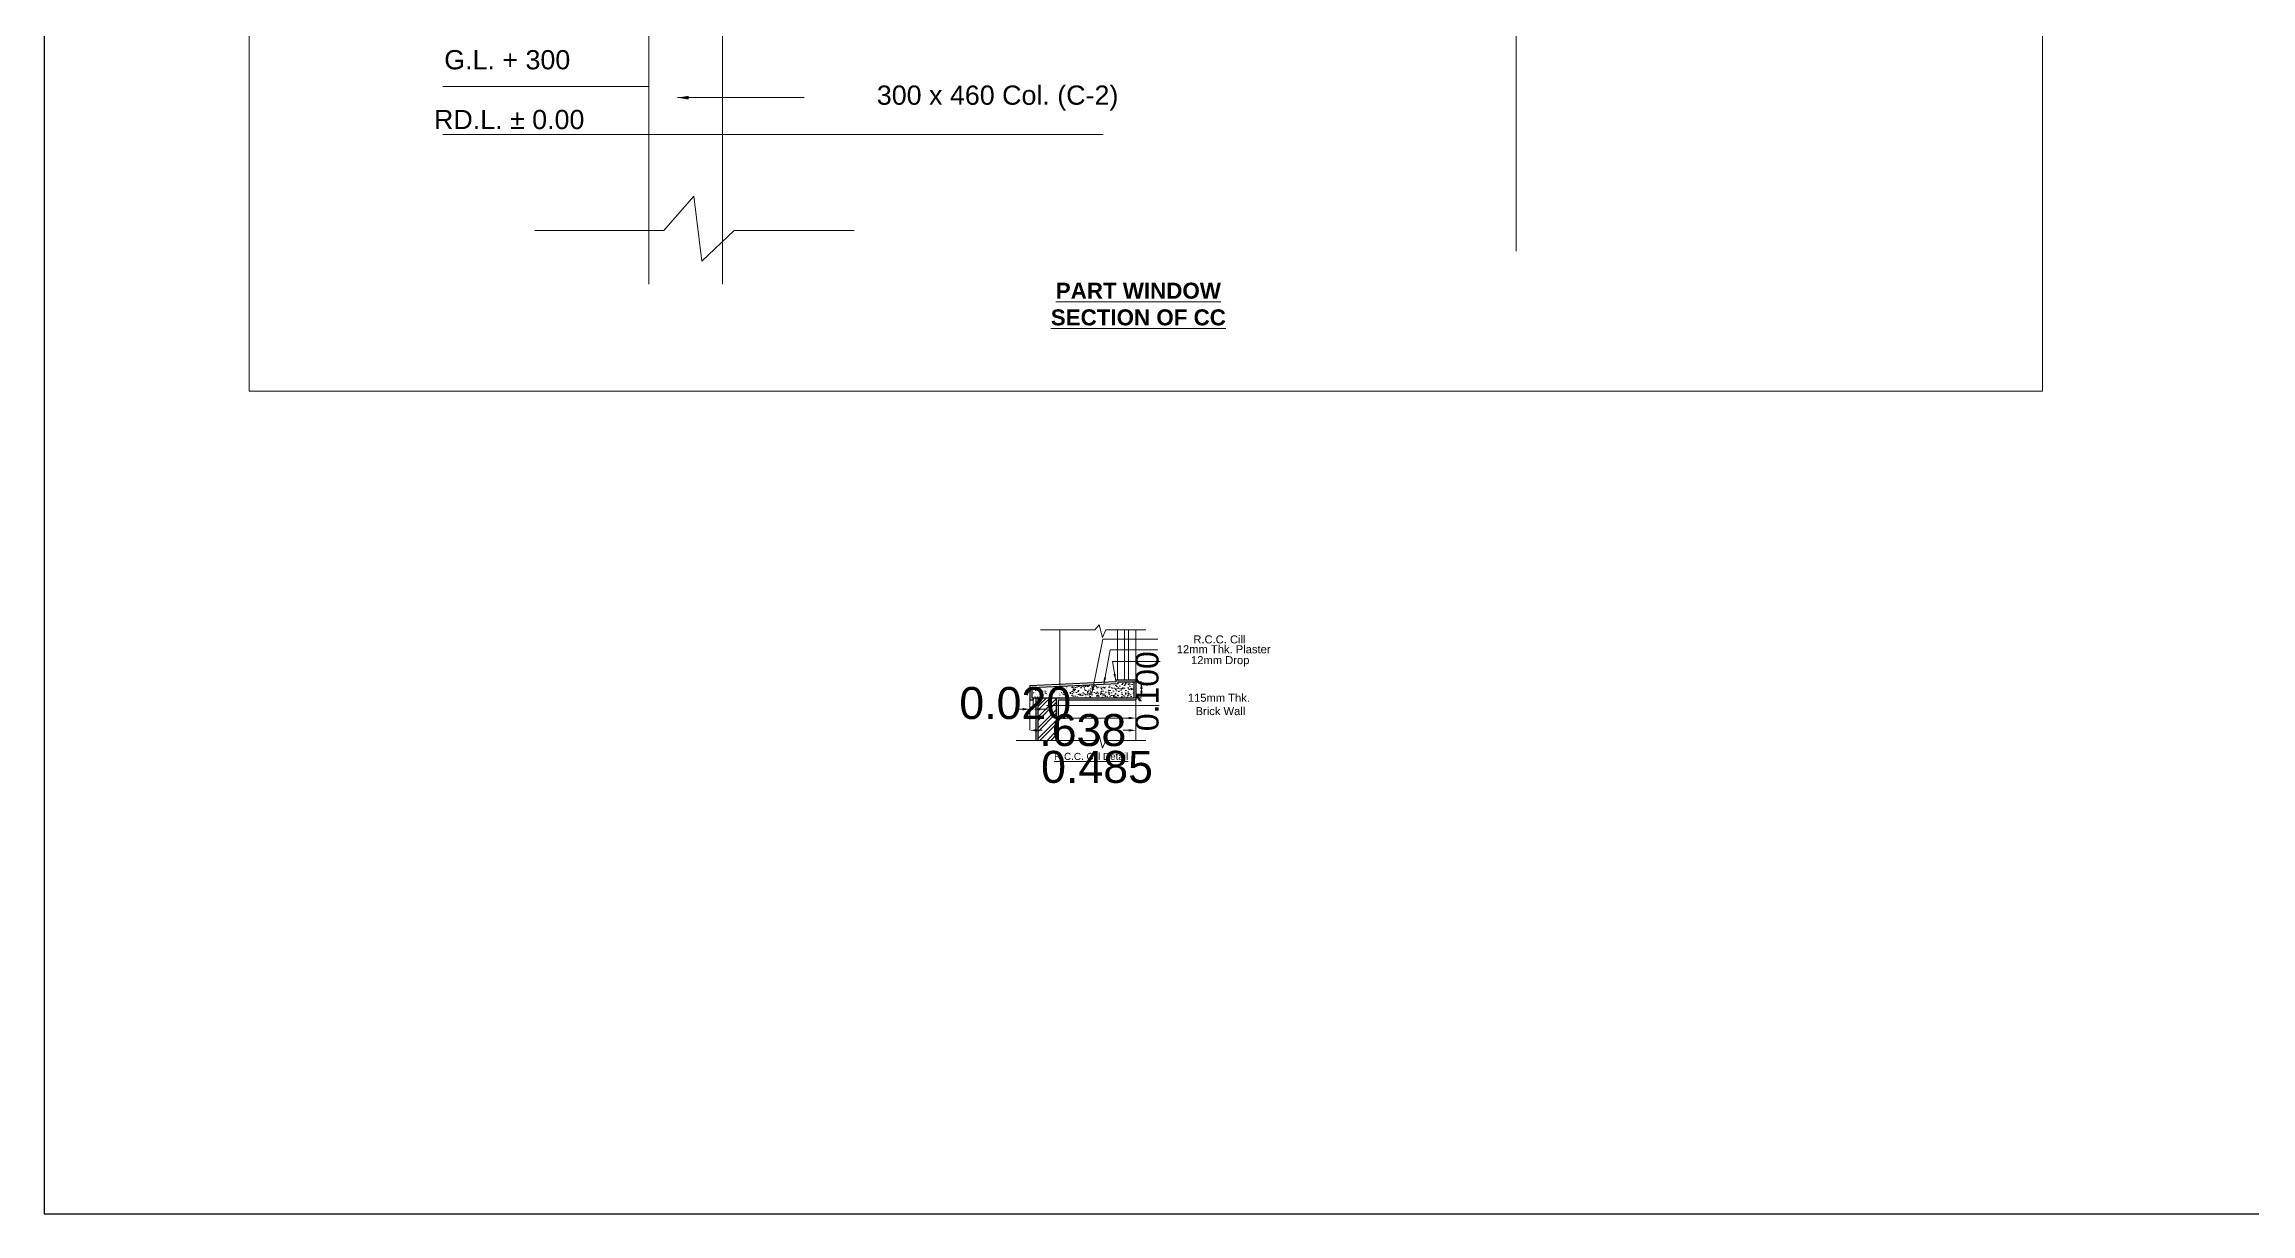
# Model space of a CAD drawing. Header units: millimetres. Extents: x 1898 to 3725, y 783 to 1532.
# Drawn here: x 3052.11 to 3065.9, y 1047.98 to 1055.29 of the extents above; entities that cross this region are included whole.
import ezdxf

# ---------------------------------------------------------------- set-up
doc = ezdxf.new("R2010")
doc.units = ezdxf.units.MM
doc.layers.get('0').update_dxf_attribs({"lineweight": 20})
doc.layers.get('Defpoints').update_dxf_attribs({"lineweight": 15})
for name, color, linetype, lineweight in [('DIM', 6, 'Continuous', 18), ('E6', 254, 'Continuous', 15), ('Hatch', 43, 'Continuous', 13), ('TEXT', 7, 'Continuous', 15), ('Wall', 7, 'Continuous', 30), ('Window', 150, 'Continuous', 15), ('Window-Wall', 7, 'Continuous', 18)]:
    doc.layers.add(name, color=color, linetype=linetype, lineweight=lineweight)
doc.styles.add('DIM', font='arial.ttf', dxfattribs={"height": 0.5})
doc.styles.add('dim-stylus bt', font='arial.ttf')
doc.styles.get("Standard").update_dxf_attribs({"font": 'arial.ttf', "height": 0.2})
doc.styles.add('Tabrej', font='arial.ttf')
doc.dimstyles.new('Copy of 1  100 SMALL', dxfattribs={"dimscale": 100, "dimtxt": 4.5, "dimasz": 3, "dimexe": 1.5, "dimexo": 0, "dimgap": 1, "dimtad": 1, "dimdec": 0, "dimzin": 0, "dimdsep": 46, "dimtxsty": 'dim-stylus bt', "dimblk": 'ARCHTICK', "dimcen": 0, "dimdle": 1.5, "dimclrd": 256, "dimclre": 256, "dimclrt": 7, "dimadec": 0, "dimazin": 0, "dimtfac": 0.7, "dimtdec": 0, "dimtofl": 0, "dimtmove": 2, "dimatfit": 3, "dimfxl": 0, "dimtolj": 1, "dimtzin": 0, "dimlwd": 15, "dimlwe": 15, "dimarcsym": 0})
doc.dimstyles.new('Current Dim style', dxfattribs={"dimscale": 0.3, "dimtxt": 0.2, "dimasz": 2, "dimexe": 0.18, "dimexo": 1, "dimgap": 0.09, "dimtad": 0, "dimzin": 0, "dimdsep": 46, "dimtxsty": 'Standard', "dimcen": 0.09, "dimclrd": 256, "dimclre": 256, "dimclrt": 7, "dimadec": 0, "dimazin": 0, "dimtfac": 1, "dimtofl": 0, "dimtmove": 2, "dimatfit": 3, "dimfxl": 0, "dimtolj": 1, "dimtzin": 0, "dimlwd": -1, "dimlwe": -1, "dimarcsym": 0})
doc.dimstyles.new('Tabrej', dxfattribs={"dimtxt": 4, "dimasz": 0.45, "dimexe": 0.18, "dimexo": 0.0625, "dimgap": 0.09, "dimtad": 0, "dimdec": 3, "dimzin": 0, "dimdsep": 46, "dimtxsty": 'Tabrej', "dimcen": 0, "dimclrd": 256, "dimclre": 256, "dimclrt": 7, "dimaunit": 1, "dimadec": 3, "dimazin": 0, "dimtfac": 1, "dimtdec": 3, "dimtofl": 0, "dimtmove": 0, "dimatfit": 3, "dimfxl": 0, "dimtolj": 1, "dimtzin": 0, "dimlwd": -1, "dimlwe": -1, "dimarcsym": 0})

# ---------------------------------------------------------------- blocks, each defined once
blk = doc.blocks.new('*D600')
at = {"layer": 'Defpoints', "color": 0, "lineweight": 15, "ltscale": 0.1, "transparency": 16777216}
for p in [(3058.451, 1051.153), (3058.936, 1051.191), (3058.936, 1051.077)]:
    blk.add_point(p, dxfattribs=at)
at = {"layer": 'DIM', "ltscale": 0.1, "transparency": 16777216}
for p, q in [((3058.451, 1051.153), (3058.451, 1051.077)), ((3058.936, 1051.191), (3058.936, 1051.077)), ((3058.496, 1051.077), (3058.891, 1051.077))]:
    blk.add_line(p, q, dxfattribs=at)
at = {"layer": 'DIM', "lineweight": 15, "ltscale": 0.1, "transparency": 16777216}
for points in [[(3058.496, 1051.085), (3058.496, 1051.07), (3058.451, 1051.077)], [(3058.891, 1051.085), (3058.891, 1051.07), (3058.936, 1051.077)]]:
    blk.add_solid(points, dxfattribs=at)
at = {"layer": 'DIM', "color": 7, "ltscale": 0.1, "transparency": 16777216, "insert": (3058.693, 1050.771), "char_height": 0.2, "attachment_point": 5}
blk.add_mtext('\\A1;0.485', dxfattribs=at)
blk = doc.blocks.new('*D601')
at = {"layer": 'Defpoints', "color": 0, "lineweight": 15, "ltscale": 0.1, "transparency": 16777216}
for p in [(3058.273, 1051.191), (3058.293, 1051.191), (3058.293, 1051.133)]:
    blk.add_point(p, dxfattribs=at)
at = {"layer": 'DIM', "ltscale": 0.1, "transparency": 16777216}
for p, q in [((3058.228, 1051.133), (3058.183, 1051.133)), ((3058.273, 1051.191), (3058.273, 1051.133)), ((3058.293, 1051.191), (3058.293, 1051.133)), ((3058.338, 1051.133), (3058.383, 1051.133))]:
    blk.add_line(p, q, dxfattribs=at)
at = {"layer": 'DIM', "lineweight": 15, "ltscale": 0.1, "transparency": 16777216}
for points in [[(3058.228, 1051.14), (3058.228, 1051.125), (3058.273, 1051.133)], [(3058.338, 1051.14), (3058.338, 1051.125), (3058.293, 1051.133)]]:
    blk.add_solid(points, dxfattribs=at)
at = {"layer": 'DIM', "color": 7, "ltscale": 0.1, "transparency": 16777216, "insert": (3058.182, 1051.17), "char_height": 0.2, "attachment_point": 5}
blk.add_mtext('\\A1;0.020', dxfattribs=at)
blk = doc.blocks.new('_ArchTick')
at = {"color": 0, "const_width": 0.15}
blk.add_lwpolyline([(-0.5, -0.5), (0.5, 0.5)], dxfattribs=at)
blk = doc.blocks.new('*D627')
at = {"layer": 'Defpoints', "color": 0, "lineweight": 15, "ltscale": 0.1, "transparency": 16777216}
for p in [(3058.273, 1051.191), (3058.936, 1051.191), (3058.936, 1051.001)]:
    blk.add_point(p, dxfattribs=at)
at = {"layer": 'DIM', "ltscale": 0.1, "transparency": 16777216}
for p, q in [((3058.273, 1051.191), (3058.273, 1051.001)), ((3058.936, 1051.191), (3058.936, 1051.001)), ((3058.318, 1051.001), (3058.351, 1051.001)), ((3058.891, 1051.001), (3058.857, 1051.001))]:
    blk.add_line(p, q, dxfattribs=at)
at = {"layer": 'DIM', "lineweight": 15, "ltscale": 0.1, "transparency": 16777216}
for points in [[(3058.318, 1051.008), (3058.318, 1050.993), (3058.273, 1051.001)], [(3058.891, 1051.008), (3058.891, 1050.993), (3058.936, 1051.001)]]:
    blk.add_solid(points, dxfattribs=at)
at = {"layer": 'DIM', "color": 7, "ltscale": 0.1, "transparency": 16777216, "insert": (3058.604, 1051.001), "char_height": 0.2, "attachment_point": 5}
blk.add_mtext('\\A1;.638', dxfattribs=at)
blk = doc.blocks.new('*D598')
at = {"layer": 'Defpoints', "color": 0, "lineweight": 15, "ltscale": 0.1, "transparency": 16777216}
for p in [(3058.923, 1051.304), (3058.97, 1051.304), (3058.923, 1051.204)]:
    blk.add_point(p, dxfattribs=at)
at = {"layer": 'DIM', "ltscale": 0.1, "transparency": 16777216}
for p, q in [((3058.923, 1051.304), (3058.97, 1051.304)), ((3058.97, 1051.249), (3058.97, 1051.259)), ((3058.923, 1051.204), (3058.97, 1051.204))]:
    blk.add_line(p, q, dxfattribs=at)
at = {"layer": 'DIM', "lineweight": 15, "ltscale": 0.1, "transparency": 16777216}
for points in [[(3058.963, 1051.259), (3058.978, 1051.259), (3058.97, 1051.304)], [(3058.963, 1051.249), (3058.978, 1051.249), (3058.97, 1051.204)]]:
    blk.add_solid(points, dxfattribs=at)
at = {"layer": 'DIM', "color": 7, "ltscale": 0.1, "transparency": 16777216, "insert": (3059.007, 1051.245), "char_height": 0.2, "attachment_point": 5, "rotation": 90}
blk.add_mtext('\\A1;{\\fArial|b0|i0|c0|p34;\\H0.71429x;0.100}', dxfattribs=at)

msp = doc.modelspace()

# ---------------------------------------------------------------- hatches: boundary and pattern name
at = {"layer": 'Hatch'}
h = msp.add_hatch(dxfattribs=at)
h.set_pattern_fill('AR-CONC', color=256, scale=0.0003, style=0)
h.set_pattern_definition([(50, (643.07796, 2573.556393), (0.0546554007, -0.00478172566), [0.005715, -0.062865]), (355, (643.07796, 2573.55639), (-0.0105728478, 0.0573169929), [0.004572, -0.050292]), (100.451, (643.08251, 2573.555994), (0.0440827505, 0.0525350063), [0.004857, -0.053427]), (46.1842, (643.07796, 2573.57163), (0.0813237123, -0.0126126984), [0.0085725, -0.0942975]), (96.6356, (643.084735, 2573.57058), (0.0712212703, 0.0742276668), [0.0072855, -0.0801405]), (351.184, (643.07796, 2573.57163), (0.0712213817, 0.0742275354), [0.006858, -0.075438]), (21, (643.08558, 2573.567823), (0.04548446395, -0.03067965556), [0.005715, -0.062865]), (326, (643.08558, 2573.56782), (0.0185406085, 0.0552563898), [0.004572, -0.050292]), (71.4514, (643.08937, 2573.565266), (0.0640249472, 0.0245768573), [0.004857, -0.053427]), (37.5, (643.077958, 2573.556393), (0.00092658098, 0.02536651166), [0, -0.0496824, 0, -0.051054, 0, -0.0504825]), (7.5, (643.077958, 2573.556393), (0.02004589875, 0.03005417245), [0, -0.0291084, 0, -0.0485394, 0, -0.0192405]), (327.5, (643.060965, 2573.556393), (0.04067717855, -0.0017186232), [0, -0.01905, 0, -0.059436, 0, -0.078867]), (317.5, (643.053345, 2573.556393), (0.0444387544, 0.0076279473), [0, -0.024765, 0, -0.0394716, 0, -0.056007])])
h.paths.add_polyline_path([(3058.8246, 1051.3037), (3058.9246, 1051.3037), (3058.9246, 1051.2037), (3058.2866, 1051.2037), (3058.2837, 1051.2661), (3058.8246, 1051.2912)])
h = msp.add_hatch(dxfattribs=at)
h.set_pattern_fill('ANSI32', color=256, scale=0.005, style=0)
h.set_pattern_definition([(45, (569.137485, 3139.267614), (-0.03367596045, 0.03367596045), []), (45, (569.159935, 3139.267614), (-0.03367596045, 0.03367596045), [])])
h.paths.add_polyline_path([(3058.4381, 1051.2037), (3058.3231, 1051.2037), (3058.3231, 1050.938), (3058.4381, 1050.938)])

# ---------------------------------------------------------------- linework, layer by layer
at = {"layer": 'E6', "ltscale": 0.05}
for p, q in [((3055.8931, 1055.8736), (3055.8931, 1053.7887)), ((3056.3531, 1055.8736), (3056.3531, 1053.7887)), ((3055.8931, 1055.0236), (3054.6057, 1055.0236)), ((3058.7314, 1054.7236), (3054.6057, 1054.7236))]:
    msp.add_line(p, q, dxfattribs=at)
msp.add_lwpolyline([(3064.6002, 1061.8873), (3053.3947, 1061.8873), (3053.3947, 1053.1188), (3064.6002, 1053.1188)], close=True, dxfattribs=at)
at = {"layer": 'Wall'}
for p, q in [((3058.8106, 1051.3029), (3058.2731, 1051.2779)), ((3058.2731, 1051.2779), (3058.2731, 1051.1912)), ((3058.8231, 1051.2912), (3058.2856, 1051.2662)), ((3058.2856, 1051.2662), (3058.2856, 1051.2037)), ((3058.8106, 1051.3162), (3058.9356, 1051.3162)), ((3058.8106, 1051.3162), (3058.8106, 1051.3029)), ((3058.8231, 1051.3037), (3058.9231, 1051.3037)), ((3058.8231, 1051.3037), (3058.8231, 1051.2912)), ((3058.9231, 1051.3037), (3058.9231, 1051.2037)), ((3058.9356, 1051.3162), (3058.9356, 1051.1912)), ((3058.2731, 1051.1912), (3058.2931, 1051.1912)), ((3058.2856, 1051.2037), (3058.9231, 1051.2037)), ((3058.2931, 1051.2037), (3058.2931, 1051.1912)), ((3058.3106, 1051.2037), (3058.3106, 1050.938)), ((3058.3231, 1051.2037), (3058.3231, 1050.938)), ((3058.4381, 1051.2037), (3058.4381, 1050.938)), ((3058.4506, 1051.1912), (3058.9356, 1051.1912)), ((3058.4506, 1051.1912), (3058.4506, 1050.938))]:
    msp.add_line(p, q, dxfattribs=at)
at = {"layer": 'Wall', "ltscale": 0.05}
msp.add_line((3058.9231, 1051.3037), (3058.9231, 1051.2037), dxfattribs=at)
msp.add_lwpolyline([(3079.6911, 1066.4454), (3052.1141, 1066.4454), (3052.1141, 1047.9795), (3079.6911, 1047.9795)], close=True, dxfattribs=at)
at = {"layer": 'Window'}
for p, q in [((3058.8656, 1051.6295), (3058.8656, 1051.3162)), ((3058.8906, 1051.6295), (3058.8906, 1051.3162))]:
    msp.add_line(p, q, dxfattribs=at)
at = {"layer": 'Window-Wall'}
for p, q in [((3061.3128, 1056.7315), (3061.3128, 1053.9939)), ((3055.9855, 1054.1226), (3056.1742, 1054.3379)), ((3056.1742, 1054.3379), (3056.2234, 1053.9317)), ((3055.1812, 1054.1226), (3055.9855, 1054.1226)), ((3056.2234, 1053.9317), (3056.4258, 1054.1226)), ((3056.4258, 1054.1226), (3057.1752, 1054.1226)), ((3058.6799, 1051.6295), (3058.7066, 1051.6594)), ((3058.7066, 1051.6594), (3058.728, 1051.5816)), ((3058.6799, 1051.6295), (3058.3401, 1051.6295)), ((3058.4606, 1051.6295), (3058.4606, 1051.2812)), ((3058.728, 1051.5816), (3058.7478, 1051.6295)), ((3058.9972, 1051.6295), (3058.7478, 1051.6295)), ((3058.8206, 1051.3162), (3058.8206, 1051.6295)), ((3058.9356, 1051.3162), (3058.9356, 1051.6295)), ((3058.4506, 1051.1912), (3058.4506, 1050.938)), ((3058.9356, 1051.1912), (3058.9356, 1050.938)), ((3058.6799, 1050.938), (3058.7066, 1050.9679)), ((3058.7066, 1050.9679), (3058.728, 1050.8901)), ((3058.6799, 1050.938), (3058.1886, 1050.938)), ((3058.728, 1050.8901), (3058.7478, 1050.938)), ((3058.9972, 1050.938), (3058.7478, 1050.938))]:
    msp.add_line(p, q, dxfattribs=at)

# ---------------------------------------------------------------- texts
at = {"layer": 'TEXT', "attachment_point": 5, "style": 'DIM'}
for s, insert, char_height, width in [(' \\PG.L. + 300', (3055.0078, 1055.2899), 0.12, 2.432176), ('\\A1;300 x 460 Col. (C-2)', (3058.0718, 1054.9513), 0.12, 2.432176), ('RD.L. ± 0.00', (3055.0199, 1054.8163), 0.12, 2.432176), ('\\A1;{\\fArial|b1|i0|c0|p34;\\LPART WINDOW SECTION OF CC}', (3058.9511, 1053.6636), 0.1, 1.663071), ('\\A1;12mm Thk. Plaster', (3059.4842, 1051.507), 0.05, 0.752838), ('\\A1;R.C.C. Cill', (3059.4579, 1051.5684), 0.05, 0.752838), ('\\A1;12mm Drop', (3059.4627, 1051.4317), 0.05, 0.752838), ('\\A1;115mm Thk. \\P Brick Wall', (3059.4544, 1051.162), 0.05, 0.752838), ('\\A1;{\\LR.C.C. Cill Detail }', (3058.6565, 1050.8375), 0.044237, 0.683915)]:
    msp.add_mtext(s, dxfattribs=dict(at, insert=insert, char_height=char_height, width=width))

# ---------------------------------------------------------------- dimensions: what is measured, and where the dimension line sits
at = {"layer": 'DIM', "ltscale": 0.1}
dim = msp.add_linear_dim(base=(3058.97, 1051.3037), p1=(3058.9231, 1051.2037), p2=(3058.9231, 1051.3037), angle=90, text='{\\fArial|b0|i0|c0|p34;\\H0.71429x;<>}', dimstyle='Current Dim style', override={"dimtxt": 0.15, "dimasz": 0.15, "dimexe": 0, "dimexo": 0, "dimgap": 0, "dimdec": 3}, dxfattribs=at)
dim.commit()
dim.dimension.update_dxf_attribs({"geometry": '*D598', "text_midpoint": (3059.0074, 1051.2451), "dimtype": 160})
dim = msp.add_linear_dim(base=(3058.2931, 1051.1326), p1=(3058.2731, 1051.1912), p2=(3058.2931, 1051.1912), dimstyle='Current Dim style', override={"dimtxt": 0.15, "dimasz": 0.15, "dimexe": 0, "dimexo": 0, "dimgap": 0, "dimdec": 3}, dxfattribs=at)
dim.commit()
dim.dimension.update_dxf_attribs({"geometry": '*D601', "text_midpoint": (3058.1825, 1051.1695), "dimtype": 160})
dim = msp.add_linear_dim(base=(3058.9356, 1051.0009), p1=(3058.2731, 1051.1912), p2=(3058.9356, 1051.1912), text='.638', dimstyle='Current Dim style', override={"dimtxt": 0.15, "dimasz": 0.15, "dimexe": 0, "dimexo": 0, "dimgap": 0, "dimdec": 3}, dxfattribs=at)
dim.commit()
dim.dimension.update_dxf_attribs({"geometry": '*D627', "text_midpoint": (3058.6043, 1051.0009)})
dim = msp.add_linear_dim(base=(3058.9356, 1051.0773), p1=(3058.4506, 1051.1531), p2=(3058.9356, 1051.1912), dimstyle='Current Dim style', override={"dimtxt": 0.15, "dimasz": 0.15, "dimexe": 0, "dimexo": 0, "dimgap": 0, "dimdec": 3}, dxfattribs=at)
dim.commit()
dim.dimension.update_dxf_attribs({"geometry": '*D600', "text_midpoint": (3058.6931, 1050.771)})

# ---------------------------------------------------------------- leaders
at = {"layer": 'DIM', "ltscale": 0.05}
msp.add_leader([(3056.0715, 1054.9536), (3056.8633, 1054.9536)], dimstyle='Tabrej', override={"dimtxt": 0.06, "dimasz": 0.07, "dimtmove": 1}, dxfattribs=at)
at = {"layer": 'DIM', "ltscale": 0.1}
for points in [[(3058.6609, 1051.2306), (3058.7284, 1051.5694), (3059.0737, 1051.5694)], [(3058.7347, 1051.2874), (3058.7761, 1051.5031), (3059.0737, 1051.5031)], [(3058.8106, 1051.3096), (3058.789, 1051.4309), (3059.0866, 1051.4309)]]:
    msp.add_leader(points, dimstyle='Current Dim style', override={"dimtxt": 0.15, "dimasz": 0.15, "dimexe": 0, "dimexo": 0, "dimgap": 0, "dimdec": 3}, dxfattribs=at)
at = {"layer": 'DIM'}
msp.add_leader([(3058.3771, 1051.1563), (3059.0823, 1051.1563)], dimstyle='Copy of 1  100 SMALL', override={"dimtxt": 4, "dimasz": 0, "dimtad": 0, "dimfxl": 6, "dimarcsym": 2}, dxfattribs=at)

doc.saveas('drawing.dxf')
